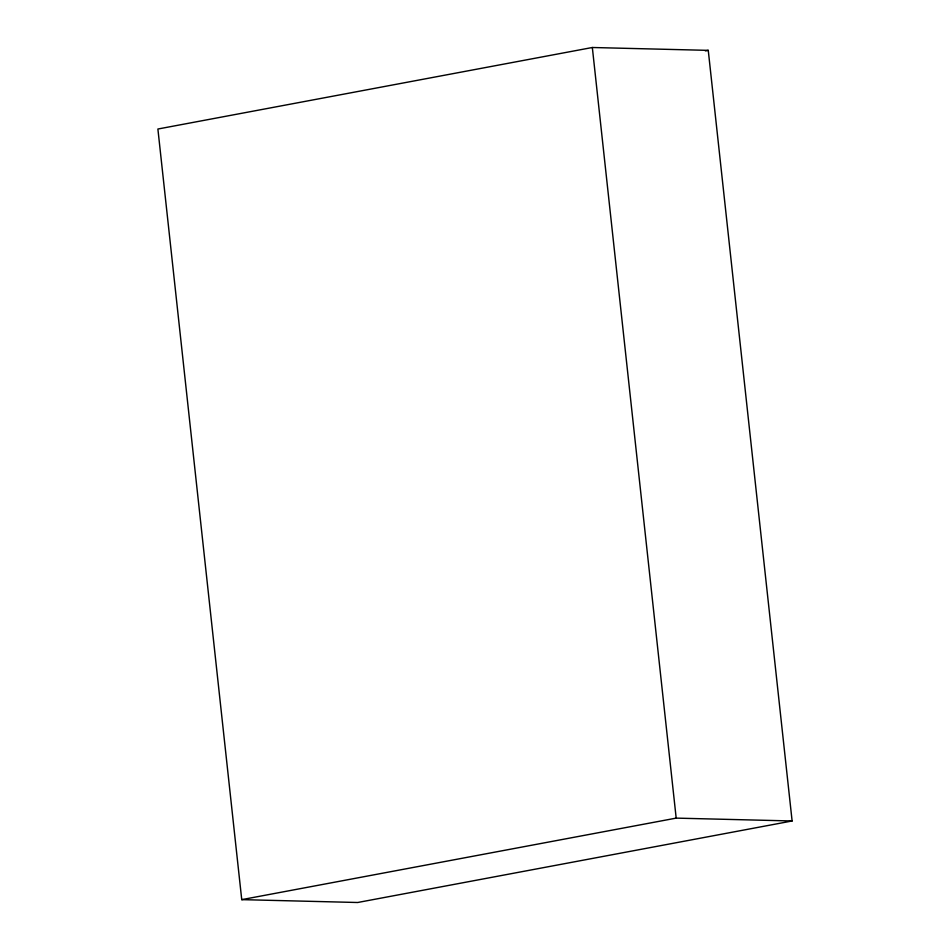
<?xml version="1.0" encoding="UTF-8"?>
<svg xmlns="http://www.w3.org/2000/svg" width="950" height="950" viewBox="0 0 950 950"><rect width="100%" height="100%" fill="white"/><g stroke="black" fill="none" stroke-linecap="round" stroke-linejoin="round"><path stroke-width="1.43" d="M592.337 47.5L157.89 129.022L241.739 899.638L357.663 902.5L792.11 820.978L708.261 50.362L592.337 47.5L676.186 818.116L792.11 820.978M705.339 50.908L708.261 50.362M241.739 899.638L676.186 818.116"/></g></svg>
